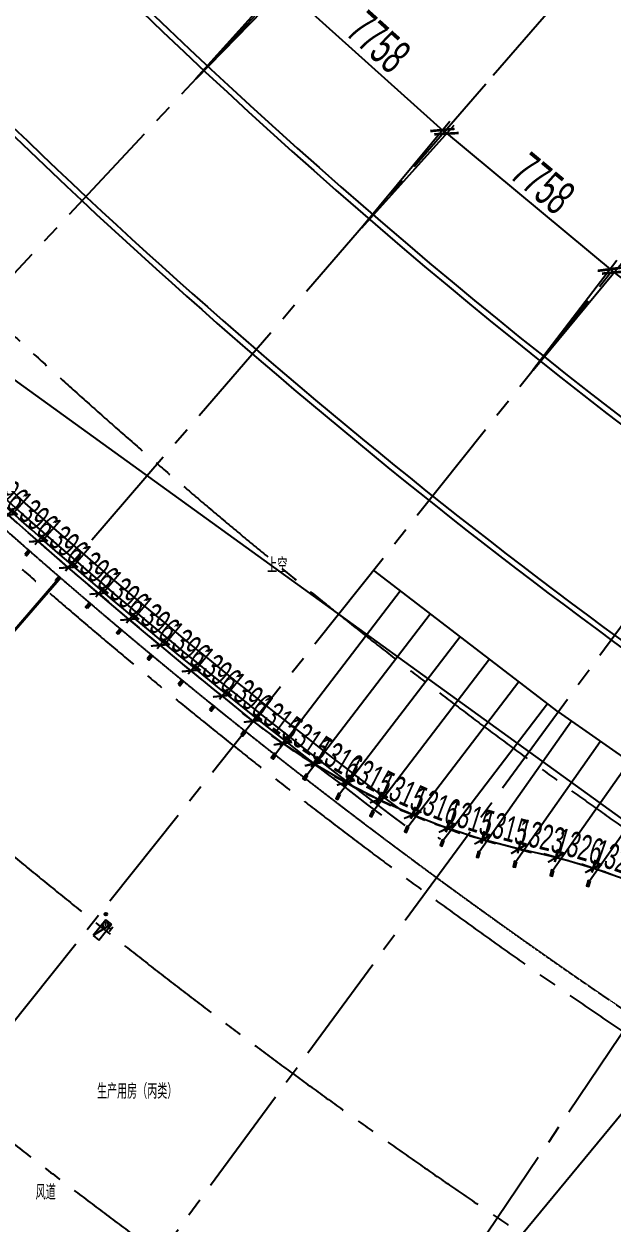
# Model space of a CAD drawing. Extents: x -668578 to 2331563, y -1202445 to 1620273.
# Drawn here: x 460624 to 481066, y 107053 to 148762 of the extents above; entities that cross this region are included whole.
import ezdxf

# ---------------------------------------------------------------- set-up
doc = ezdxf.new("R2010")
doc.units = 0
doc.linetypes.add('CENTER2', pattern=[28.575, 19.05, -3.175, 3.175, -3.175])
doc.linetypes.add('DASH', pattern=[0.35, 0.25, -0.1])
doc.layers.get('0').update_dxf_attribs({"color": 8})
doc.layers.get('Defpoints').update_dxf_attribs({"color": 8})
for name, color, linetype in [('#标注', 8, 'Continuous'), ('#轴线', 8, 'CENTER2'), ('A-AL', 8, 'Continuous'), ('A-WIND-FRAM', 8, 'Continuous'), ('dim', 8, 'Continuous'), ('DIM_LEAD', 8, 'Continuous'), ('WINDOW', 8, 'Continuous'), ('外轮廓', 8, 'Continuous'), ('建-文字', 8, 'Continuous'), ('建-符号', 8, 'Continuous'), ('暖-消防-挡烟垂壁', 8, 'Continuous'), ('水-消防-消火栓', 8, 'Continuous'), ('水-消防-消火栓-标识', 8, 'Continuous')]:
    doc.layers.add(name, color=color, linetype=linetype)
doc.styles.add('JHZX', font='jrs.shx', dxfattribs={"width": 0.6, "bigfont": 'jhz.shx'})
doc.styles.add('XD2008', font='xd-hzs.shx', dxfattribs={"width": 0.7, "bigfont": 'xd-hztxt.shx'})
doc.dimstyles.new('JZBZ-300', dxfattribs={"dimscale": 300, "dimtxt": 3, "dimasz": 1.5, "dimexe": 1, "dimexo": 1, "dimgap": 0.5, "dimtad": 1, "dimdec": 0, "dimdsep": 46, "dimtxsty": 'JHZX', "dimblk1": 'ARCHTICK', "dimblk2": 'ARCHTICK', "dimsah": 1, "dimcen": 0, "dimclrd": 1, "dimclre": 1, "dimclrt": 2, "dimazin": 2, "dimtfac": 1, "dimtdec": 0, "dimtix": 1, "dimtmove": 0, "dimatfit": 3, "dimfxl": 0, "dimtolj": 1, "dimlwd": -1, "dimlwe": -1, "dimarcsym": 0})
doc.dimstyles.new('JZBZ-400', dxfattribs={"dimscale": 400, "dimtxt": 3, "dimasz": 1.5, "dimexe": 1, "dimexo": 1, "dimgap": 0.5, "dimtad": 1, "dimdec": 0, "dimdsep": 46, "dimtxsty": 'JHZX', "dimblk1": 'ARCHTICK', "dimblk2": 'ARCHTICK', "dimsah": 1, "dimcen": 0, "dimclrd": 1, "dimclre": 1, "dimclrt": 2, "dimazin": 2, "dimtfac": 1, "dimtdec": 0, "dimtix": 1, "dimtmove": 0, "dimatfit": 3, "dimfxl": 0, "dimtolj": 1, "dimlwd": -1, "dimlwe": -1, "dimarcsym": 0})

# ---------------------------------------------------------------- blocks, each defined once
blk = doc.blocks.new('_ARCHTICK')
at = {"color": 0, "linetype": 'ByBlock', "const_width": 0.15}
blk.add_lwpolyline([(-0.5, -0.5), (0.5, 0.5)], dxfattribs=at)
blk = doc.blocks.new('*D2918')
at = {"layer": '#标注', "ltscale": 300, "transparency": 16777216}
for p, q in [((52517, 44290), (60086, 50671)), ((174425, -21557), (175612, -11729))]:
    blk.add_line(p, q, dxfattribs=at)
blk.add_arc((197092, 166179), 179600, 220.13382, 263.11563, dxfattribs=at)
at = {"layer": 'Defpoints', "color": 0, "ltscale": 300, "transparency": 16777216}
for p in [(197092, 166179), (52212, 44032), (92699, 20035), (174378, -21955)]:
    blk.add_point(p, dxfattribs=at)
at = {"layer": '#标注', "ltscale": 300, "transparency": 16777216, "xscale": 600, "yscale": 600, "zscale": 600}
for p, rotation in [((59781, 50414), 130.1338192809486), ((175564, -12126), 353.1156299250185)]:
    blk.add_blockref('_ARCHTICK', p, dxfattribs=dict(at, rotation=rotation))
at = {"layer": '#标注', "ltscale": 300, "transparency": 16777216, "insert": (112118, 8861), "char_height": 1200, "attachment_point": 5, "rotation": 331.6247, "style": 'JHZX'}
blk.add_mtext('\\A1;42.98°', dxfattribs=at)
blk = doc.blocks.new('*D2922')
at = {"layer": '#标注', "ltscale": 300, "transparency": 16777216}
for p, q in [((67934, 28059), (73057, 33538)), ((73487, 23069), (78389, 28745))]:
    blk.add_line(p, q, dxfattribs=at)
blk.add_arc((197092, 166179), 182000, 226.92042, 229.18262, dxfattribs=at)
at = {"layer": 'Defpoints', "color": 0, "ltscale": 300, "transparency": 16777216}
for p in [(197092, 166179), (74544, 31621), (67661, 27767), (73225, 22766)]:
    blk.add_point(p, dxfattribs=at)
at = {"layer": '#标注', "ltscale": 300, "transparency": 16777216, "xscale": 600, "yscale": 600, "zscale": 600}
for p, rotation in [((72784, 33245), 136.9204201115843), ((78128, 28442), 319.1826194624979)]:
    blk.add_blockref('_ARCHTICK', p, dxfattribs=dict(at, rotation=rotation))
at = {"layer": '#标注', "ltscale": 300, "transparency": 16777216, "insert": (75967, 31412), "char_height": 1200, "attachment_point": 5, "rotation": 318.0515, "style": 'JHZX'}
blk.add_mtext('\\A1;2.26°', dxfattribs=at)
blk = doc.blocks.new('*D2923')
at = {"layer": '#标注', "ltscale": 300, "transparency": 16777216}
for p, q in [((73487, 23069), (78389, 28745)), ((79232, 18301), (83907, 24166))]:
    blk.add_line(p, q, dxfattribs=at)
blk.add_arc((197092, 166179), 182000, 229.18262, 231.44482, dxfattribs=at)
at = {"layer": 'Defpoints', "color": 0, "ltscale": 300, "transparency": 16777216}
for p in [(197092, 166179), (79951, 26888), (73225, 22766), (78983, 17989)]:
    blk.add_point(p, dxfattribs=at)
at = {"layer": '#标注', "ltscale": 300, "transparency": 16777216, "xscale": 600, "yscale": 600, "zscale": 600}
for p, rotation in [((78128, 28442), 139.1826194624971), ((83657, 23854), 321.4448202023581)]:
    blk.add_blockref('_ARCHTICK', p, dxfattribs=dict(at, rotation=rotation))
at = {"layer": '#标注', "ltscale": 300, "transparency": 16777216, "insert": (81381, 26736), "char_height": 1200, "attachment_point": 5, "rotation": 320.3137, "style": 'JHZX'}
blk.add_mtext('\\A1;2.26°', dxfattribs=at)
blk = doc.blocks.new('*D2939')
at = {"layer": '#标注', "ltscale": 300, "transparency": 16777216}
for p, q in [((-1773, -1481), (-9342, -7863)), ((165914, -92056), (164727, -101884))]:
    blk.add_line(p, q, dxfattribs=at)
blk.add_arc((197092, 166179), 269610, 220.13382, 263.11563, dxfattribs=at)
at = {"layer": 'Defpoints', "color": 0, "ltscale": 300, "transparency": 16777216}
for p in [(197092, 166179), (-1467, -1224), (40380, -53208), (165962, -91659)]:
    blk.add_point(p, dxfattribs=at)
at = {"layer": '#标注', "ltscale": 300, "transparency": 16777216, "xscale": 600, "yscale": 600, "zscale": 600}
for p, rotation in [((-9036, -7605), 130.1338192809485), ((164775, -101487), 353.1156299250187)]:
    blk.add_blockref('_ARCHTICK', p, dxfattribs=dict(at, rotation=rotation))
at = {"layer": '#标注', "ltscale": 300, "transparency": 16777216, "insert": (69342, -70334), "char_height": 1200, "attachment_point": 5, "rotation": 331.6247, "style": 'JHZX'}
blk.add_mtext('\\A1;42.98°', dxfattribs=at)
blk = doc.blocks.new('*D2996')
at = {"layer": '#标注', "transparency": 16777216}
for p, q in [((-96904, 37266), (-93553, 40711)), ((-93832, 40424), (-88272, 35015)), ((-91344, 31857), (-87993, 35301))]:
    blk.add_line(p, q, dxfattribs=at)
at = {"layer": 'Defpoints', "color": 0, "transparency": 16777216}
for p in [(-97183, 36980), (-88272, 35015), (-91623, 31570)]:
    blk.add_point(p, dxfattribs=at)
at = {"layer": '#标注', "transparency": 16777216, "xscale": 600, "yscale": 600, "zscale": 600}
for p, rotation in [((-93832, 40424), 135.7893233166484), ((-88272, 35015), 315.7893233166484)]:
    blk.add_blockref('_ARCHTICK', p, dxfattribs=dict(at, rotation=rotation))
at = {"layer": '#标注', "transparency": 16777216, "insert": (-90494, 38293), "char_height": 1200, "attachment_point": 5, "rotation": 315.7893, "style": 'JHZX'}
blk.add_mtext('\\A1;7758', dxfattribs=at)
blk = doc.blocks.new('*D2997')
at = {"layer": '#标注', "transparency": 16777216}
for p, q in [((-85597, 26692), (-82526, 30393)), ((-82782, 30085), (-76812, 25131)), ((-79627, 21738), (-76556, 25439))]:
    blk.add_line(p, q, dxfattribs=at)
at = {"layer": 'Defpoints', "color": 0, "transparency": 16777216}
for p in [(-85853, 26384), (-76812, 25131), (-79883, 21430)]:
    blk.add_point(p, dxfattribs=at)
at = {"layer": '#标注', "transparency": 16777216, "xscale": 600, "yscale": 600, "zscale": 600}
for p, rotation in [((-82782, 30085), 140.3137249285785), ((-76812, 25131), 320.3137249285784)]:
    blk.add_blockref('_ARCHTICK', p, dxfattribs=dict(at, rotation=rotation))
at = {"layer": '#标注', "transparency": 16777216, "insert": (-79286, 28224), "char_height": 1200, "attachment_point": 5, "rotation": 320.3137, "style": 'JHZX'}
blk.add_mtext('\\A1;7758', dxfattribs=at)
blk = doc.blocks.new('*D2998')
at = {"layer": '#标注', "transparency": 16777216}
for p, q in [((-91355, 31868), (-88145, 35439)), ((-88413, 35142), (-82643, 29956)), ((-85585, 26682), (-82375, 30253))]:
    blk.add_line(p, q, dxfattribs=at)
at = {"layer": 'Defpoints', "color": 0, "transparency": 16777216}
for p in [(-91623, 31570), (-82643, 29956), (-85853, 26384)]:
    blk.add_point(p, dxfattribs=at)
at = {"layer": '#标注', "transparency": 16777216, "xscale": 600, "yscale": 600, "zscale": 600}
for p, rotation in [((-88413, 35142), 138.0515317976874), ((-82643, 29956), 318.0515317976873)]:
    blk.add_blockref('_ARCHTICK', p, dxfattribs=dict(at, rotation=rotation))
at = {"layer": '#标注', "transparency": 16777216, "insert": (-84993, 33144), "char_height": 1200, "attachment_point": 5, "rotation": 318.0515, "style": 'JHZX'}
blk.add_mtext('\\A1;7758', dxfattribs=at)
blk = doc.blocks.new('*D3002')
at = {"layer": '#标注', "transparency": 16777216}
for p, q in [((-79640, 21748), (-76721, 25561)), ((-76964, 25244), (-70803, 20529)), ((-73479, 17033), (-70560, 20847))]:
    blk.add_line(p, q, dxfattribs=at)
at = {"layer": 'Defpoints', "color": 0, "transparency": 16777216}
for p in [(-79883, 21430), (-70803, 20529), (-73722, 16716)]:
    blk.add_point(p, dxfattribs=at)
at = {"layer": '#标注', "transparency": 16777216, "xscale": 600, "yscale": 600, "zscale": 600}
for p, rotation in [((-76964, 25244), 142.5759180594664), ((-70803, 20529), 322.5759180594664)]:
    blk.add_blockref('_ARCHTICK', p, dxfattribs=dict(at, rotation=rotation))
at = {"layer": '#标注', "transparency": 16777216, "insert": (-73398, 23522), "char_height": 1200, "attachment_point": 5, "rotation": 322.5759, "style": 'JHZX'}
blk.add_mtext('\\A1;7758', dxfattribs=at)
blk = doc.blocks.new('*D1753')
at = {"layer": '#标注', "color": 1, "ltscale": 300, "transparency": 16777216}
for p, q in [((480430, 119410), (480006, 119558)), ((480380, 119265), (480529, 119693)), ((481683, 118972), (480430, 119410)), ((481632, 118828), (481782, 119256)), ((481683, 118972), (482108, 118824))]:
    blk.add_line(p, q, dxfattribs=at)
at = {"layer": 'Defpoints', "color": 0, "ltscale": 300, "transparency": 16777216}
for p in [(480430, 119410), (480281, 118982), (481534, 118545)]:
    blk.add_point(p, dxfattribs=at)
at = {"layer": '#标注', "color": 1, "ltscale": 300, "transparency": 16777216, "xscale": 450, "yscale": 450, "zscale": 450}
for p, rotation in [((480430, 119410), 340.7409628579817), ((481683, 118972), 160.7409628579817)]:
    blk.add_blockref('_ARCHTICK', p, dxfattribs=dict(at, rotation=rotation))
at = {"layer": '#标注', "color": 2, "ltscale": 300, "transparency": 16777216, "insert": (481255, 119758), "char_height": 900, "attachment_point": 5, "rotation": 340.741, "style": 'JHZX'}
blk.add_mtext('\\A1;1327', dxfattribs=at)
blk = doc.blocks.new('*D1754')
at = {"layer": '#标注', "color": 1, "ltscale": 300, "transparency": 16777216}
for p, q in [((479134, 119790), (478702, 119915)), ((479090, 119639), (479217, 120078)), ((480408, 119421), (479134, 119790)), ((480364, 119270), (480491, 119709)), ((480408, 119421), (480840, 119296))]:
    blk.add_line(p, q, dxfattribs=at)
at = {"layer": 'Defpoints', "color": 0, "ltscale": 300, "transparency": 16777216}
for p in [(479134, 119790), (479007, 119351), (480281, 118982)]:
    blk.add_point(p, dxfattribs=at)
at = {"layer": '#标注', "color": 1, "ltscale": 300, "transparency": 16777216, "xscale": 450, "yscale": 450, "zscale": 450}
for p, rotation in [((479134, 119790), 343.8738760369413), ((480408, 119421), 163.8738760369413)]:
    blk.add_blockref('_ARCHTICK', p, dxfattribs=dict(at, rotation=rotation))
at = {"layer": '#标注', "color": 2, "ltscale": 300, "transparency": 16777216, "insert": (479938, 120182), "char_height": 900, "attachment_point": 5, "rotation": 343.8739, "style": 'JHZX'}
blk.add_mtext('\\A1;1326', dxfattribs=at)
blk = doc.blocks.new('*D1755')
at = {"layer": '#标注', "color": 1, "ltscale": 300, "transparency": 16777216}
for p, q in [((477824, 120096), (477386, 120200)), ((477788, 119948), (477893, 120388)), ((479111, 119791), (477824, 120096)), ((479076, 119643), (479180, 120083)), ((479111, 119791), (479549, 119687))]:
    blk.add_line(p, q, dxfattribs=at)
at = {"layer": 'Defpoints', "color": 0, "ltscale": 300, "transparency": 16777216}
for p in [(477824, 120096), (477719, 119656), (479007, 119351)]:
    blk.add_point(p, dxfattribs=at)
at = {"layer": '#标注', "color": 1, "ltscale": 300, "transparency": 16777216, "xscale": 450, "yscale": 450, "zscale": 450}
for p, rotation in [((477824, 120096), 346.6675439360296), ((479111, 119791), 166.6675439360295)]:
    blk.add_blockref('_ARCHTICK', p, dxfattribs=dict(at, rotation=rotation))
at = {"layer": '#标注', "color": 2, "ltscale": 300, "transparency": 16777216, "insert": (478606, 120527), "char_height": 900, "attachment_point": 5, "rotation": 346.6675, "style": 'JHZX'}
blk.add_mtext('\\A1;1323', dxfattribs=at)
blk = doc.blocks.new('*D1756')
at = {"layer": '#标注', "color": 1, "ltscale": 300, "transparency": 16777216}
for p, q in [((476523, 120279), (476635, 120708)), ((476559, 120418), (476124, 120532)), ((477832, 120085), (476559, 120418)), ((477795, 119946), (477908, 120375)), ((477832, 120085), (478267, 119970))]:
    blk.add_line(p, q, dxfattribs=at)
at = {"layer": 'Defpoints', "color": 0, "ltscale": 300, "transparency": 16777216}
for p in [(476559, 120418), (476447, 119989), (477719, 119656)]:
    blk.add_point(p, dxfattribs=at)
at = {"layer": '#标注', "color": 1, "ltscale": 300, "transparency": 16777216, "xscale": 450, "yscale": 450, "zscale": 450}
for p, rotation in [((476559, 120418), 345.3190468461826), ((477832, 120085), 165.3190468461825)]:
    blk.add_blockref('_ARCHTICK', p, dxfattribs=dict(at, rotation=rotation))
at = {"layer": '#标注', "color": 2, "ltscale": 300, "transparency": 16777216, "insert": (477347, 120832), "char_height": 900, "attachment_point": 5, "rotation": 345.319, "style": 'JHZX'}
blk.add_mtext('\\A1;1315', dxfattribs=at)
blk = doc.blocks.new('*D1757')
at = {"layer": '#标注', "color": 1, "ltscale": 300, "transparency": 16777216}
for p, q in [((475287, 120678), (475422, 121099)), ((475330, 120813), (474902, 120951)), ((476582, 120411), (475330, 120813)), ((476539, 120275), (476674, 120696)), ((476582, 120411), (477011, 120273))]:
    blk.add_line(p, q, dxfattribs=at)
at = {"layer": 'Defpoints', "color": 0, "ltscale": 300, "transparency": 16777216}
for p in [(475330, 120813), (475195, 120392), (476447, 119989)]:
    blk.add_point(p, dxfattribs=at)
at = {"layer": '#标注', "color": 1, "ltscale": 300, "transparency": 16777216, "xscale": 450, "yscale": 450, "zscale": 450}
for p, rotation in [((475330, 120813), 342.1647374250605), ((476582, 120411), 162.1647374250605)]:
    blk.add_blockref('_ARCHTICK', p, dxfattribs=dict(at, rotation=rotation))
at = {"layer": '#标注', "color": 2, "ltscale": 300, "transparency": 16777216, "insert": (476140, 121183), "char_height": 900, "attachment_point": 5, "rotation": 342.1647, "style": 'JHZX'}
blk.add_mtext('\\A1;1315', dxfattribs=at)
blk = doc.blocks.new('*D1758')
at = {"layer": '#标注', "color": 1, "ltscale": 300, "transparency": 16777216}
for p, q in [((474125, 121275), (473705, 121437)), ((474074, 121143), (474232, 121555)), ((475353, 120804), (474125, 121275)), ((475302, 120672), (475460, 121084)), ((475353, 120804), (475773, 120643))]:
    blk.add_line(p, q, dxfattribs=at)
at = {"layer": 'Defpoints', "color": 0, "ltscale": 300, "transparency": 16777216}
for p in [(474125, 121275), (473967, 120863), (475195, 120392)]:
    blk.add_point(p, dxfattribs=at)
at = {"layer": '#标注', "color": 1, "ltscale": 300, "transparency": 16777216, "xscale": 450, "yscale": 450, "zscale": 450}
for p, rotation in [((474125, 121275), 339.0101373852734), ((475353, 120804), 159.0101373852734)]:
    blk.add_blockref('_ARCHTICK', p, dxfattribs=dict(at, rotation=rotation))
at = {"layer": '#标注', "color": 2, "ltscale": 300, "transparency": 16777216, "insert": (474954, 121600), "char_height": 900, "attachment_point": 5, "rotation": 339.0101, "style": 'JHZX'}
blk.add_mtext('\\A1;1316', dxfattribs=at)
blk = doc.blocks.new('*D1759')
at = {"layer": '#标注', "color": 1, "ltscale": 300, "transparency": 16777216}
for p, q in [((472948, 121806), (472537, 121990)), ((472889, 121675), (473070, 122079)), ((474148, 121268), (472948, 121806)), ((474089, 121137), (474271, 121542)), ((474148, 121268), (474559, 121084))]:
    blk.add_line(p, q, dxfattribs=at)
at = {"layer": 'Defpoints', "color": 0, "ltscale": 300, "transparency": 16777216}
for p in [(472948, 121806), (472766, 121401), (473967, 120863)]:
    blk.add_point(p, dxfattribs=at)
at = {"layer": '#标注', "color": 1, "ltscale": 300, "transparency": 16777216, "xscale": 450, "yscale": 450, "zscale": 450}
for p, rotation in [((472948, 121806), 335.8556969114493), ((474148, 121268), 155.8556969114493)]:
    blk.add_blockref('_ARCHTICK', p, dxfattribs=dict(at, rotation=rotation))
at = {"layer": '#标注', "color": 2, "ltscale": 300, "transparency": 16777216, "insert": (473793, 122084), "char_height": 900, "attachment_point": 5, "rotation": 335.8557, "style": 'JHZX'}
blk.add_mtext('\\A1;1315', dxfattribs=at)
blk = doc.blocks.new('*D1760')
at = {"layer": '#标注', "color": 1, "ltscale": 300, "transparency": 16777216}
for p, q in [((471735, 122271), (471941, 122670)), ((471804, 122404), (471404, 122610)), ((472973, 121801), (471804, 122404)), ((472904, 121668), (473110, 122067)), ((472973, 121801), (473372, 121594))]:
    blk.add_line(p, q, dxfattribs=at)
at = {"layer": 'Defpoints', "color": 0, "ltscale": 300, "transparency": 16777216}
for p in [(471804, 122404), (471598, 122004), (472766, 121401)]:
    blk.add_point(p, dxfattribs=at)
at = {"layer": '#标注', "color": 1, "ltscale": 300, "transparency": 16777216, "xscale": 450, "yscale": 450, "zscale": 450}
for p, rotation in [((471804, 122404), 332.7014601671856), ((472973, 121801), 152.7014601671856)]:
    blk.add_blockref('_ARCHTICK', p, dxfattribs=dict(at, rotation=rotation))
at = {"layer": '#标注', "color": 2, "ltscale": 300, "transparency": 16777216, "insert": (472663, 122635), "char_height": 900, "attachment_point": 5, "rotation": 332.7015, "style": 'JHZX'}
blk.add_mtext('\\A1;1315', dxfattribs=at)
blk = doc.blocks.new('*D1761')
at = {"layer": '#标注', "color": 1, "ltscale": 300, "transparency": 16777216}
for p, q in [((470692, 123060), (470304, 123288)), ((470615, 122930), (470844, 123318)), ((471826, 122393), (470692, 123060)), ((471750, 122263), (471978, 122651)), ((471826, 122393), (472214, 122165))]:
    blk.add_line(p, q, dxfattribs=at)
at = {"layer": 'Defpoints', "color": 0, "ltscale": 300, "transparency": 16777216}
for p in [(470692, 123060), (470463, 122671), (471598, 122004)]:
    blk.add_point(p, dxfattribs=at)
at = {"layer": '#标注', "color": 1, "ltscale": 300, "transparency": 16777216, "xscale": 450, "yscale": 450, "zscale": 450}
for p, rotation in [((470692, 123060), 329.5487664433533), ((471826, 122393), 149.5487664433533)]:
    blk.add_blockref('_ARCHTICK', p, dxfattribs=dict(at, rotation=rotation))
at = {"layer": '#标注', "color": 2, "ltscale": 300, "transparency": 16777216, "insert": (471563, 123243), "char_height": 900, "attachment_point": 5, "rotation": 329.5488, "style": 'JHZX'}
blk.add_mtext('\\A1;1316', dxfattribs=at)
blk = doc.blocks.new('*D1762')
at = {"layer": '#标注', "color": 1, "ltscale": 300, "transparency": 16777216}
for p, q in [((469614, 123769), (469239, 124018)), ((469534, 123649), (469780, 124018)), ((470709, 123041), (469614, 123769)), ((470629, 122921), (470875, 123290)), ((470709, 123041), (471084, 122791))]:
    blk.add_line(p, q, dxfattribs=at)
at = {"layer": 'Defpoints', "color": 0, "ltscale": 300, "transparency": 16777216}
for p in [(469614, 123769), (469368, 123399), (470463, 122671)]:
    blk.add_point(p, dxfattribs=at)
at = {"layer": '#标注', "color": 1, "ltscale": 300, "transparency": 16777216, "xscale": 450, "yscale": 450, "zscale": 450}
for p, rotation in [((469614, 123769), 326.3901501563641), ((470709, 123041), 146.3901501563641)]:
    blk.add_blockref('_ARCHTICK', p, dxfattribs=dict(at, rotation=rotation))
at = {"layer": '#标注', "color": 2, "ltscale": 300, "transparency": 16777216, "insert": (470493, 123904), "char_height": 900, "attachment_point": 5, "rotation": 326.3902, "style": 'JHZX'}
blk.add_mtext('\\A1;1315', dxfattribs=at)
blk = doc.blocks.new('*D1763')
at = {"layer": '#标注', "color": 1, "ltscale": 300, "transparency": 16777216}
for p, q in [((468579, 124540), (468218, 124809)), ((468494, 124427), (468759, 124780)), ((469632, 123753), (468579, 124540)), ((469548, 123639), (469812, 123993)), ((469632, 123753), (469993, 123483))]:
    blk.add_line(p, q, dxfattribs=at)
at = {"layer": 'Defpoints', "color": 0, "ltscale": 300, "transparency": 16777216}
for p in [(468579, 124540), (468315, 124186), (469368, 123399)]:
    blk.add_point(p, dxfattribs=at)
at = {"layer": '#标注', "color": 1, "ltscale": 300, "transparency": 16777216, "xscale": 450, "yscale": 450, "zscale": 450}
for p, rotation in [((468579, 124540), 323.2300800972914), ((469632, 123753), 143.2300800972914)]:
    blk.add_blockref('_ARCHTICK', p, dxfattribs=dict(at, rotation=rotation))
at = {"layer": '#标注', "color": 2, "ltscale": 300, "transparency": 16777216, "insert": (469465, 124627), "char_height": 900, "attachment_point": 5, "rotation": 323.2301, "style": 'JHZX'}
blk.add_mtext('\\A1;1315', dxfattribs=at)
blk = doc.blocks.new('*D1764')
at = {"layer": '#标注', "color": 1, "ltscale": 300, "transparency": 16777216}
for p, q in [((467508, 125409), (467158, 125692)), ((467417, 125297), (467697, 125643)), ((468594, 124532), (467508, 125409)), ((468503, 124420), (468783, 124766)), ((468594, 124532), (468944, 124249))]:
    blk.add_line(p, q, dxfattribs=at)
at = {"layer": 'Defpoints', "color": 0, "ltscale": 300, "transparency": 16777216}
for p in [(467508, 125409), (467229, 125064), (468315, 124186)]:
    blk.add_point(p, dxfattribs=at)
at = {"layer": '#标注', "color": 1, "ltscale": 300, "transparency": 16777216, "xscale": 450, "yscale": 450, "zscale": 450}
for p, rotation in [((467508, 125409), 321.0688910133101), ((468594, 124532), 141.0688910133101)]:
    blk.add_blockref('_ARCHTICK', p, dxfattribs=dict(at, rotation=rotation))
at = {"layer": '#标注', "color": 2, "ltscale": 300, "transparency": 16777216, "insert": (468428, 125437), "char_height": 900, "attachment_point": 5, "rotation": 321.0689, "style": 'JHZX'}
blk.add_mtext('\\A1;1396', dxfattribs=at)
blk = doc.blocks.new('*D1765')
at = {"layer": '#标注', "color": 1, "ltscale": 300, "transparency": 16777216}
for p, q in [((466427, 126288), (466079, 126573)), ((466336, 126176), (466617, 126520)), ((467508, 125404), (466427, 126288)), ((467416, 125292), (467698, 125636)), ((467508, 125404), (467856, 125119))]:
    blk.add_line(p, q, dxfattribs=at)
at = {"layer": 'Defpoints', "color": 0, "ltscale": 300, "transparency": 16777216}
for p in [(466427, 126288), (466146, 125944), (467226, 125060)]:
    blk.add_point(p, dxfattribs=at)
at = {"layer": '#标注', "color": 1, "ltscale": 300, "transparency": 16777216, "xscale": 450, "yscale": 450, "zscale": 450}
for p, rotation in [((466427, 126288), 320.6910452464394), ((467508, 125404), 140.6910452464394)]:
    blk.add_blockref('_ARCHTICK', p, dxfattribs=dict(at, rotation=rotation))
at = {"layer": '#标注', "color": 2, "ltscale": 300, "transparency": 16777216, "insert": (467348, 126310), "char_height": 900, "attachment_point": 5, "rotation": 320.691, "style": 'JHZX'}
blk.add_mtext('\\A1;1396', dxfattribs=at)
blk = doc.blocks.new('*D1766')
at = {"layer": '#标注', "color": 1, "ltscale": 300, "transparency": 16777216}
for p, q in [((465353, 127174), (465006, 127462)), ((465260, 127063), (465544, 127405)), ((466427, 126283), (465353, 127174)), ((466334, 126172), (466618, 126514)), ((466427, 126283), (466773, 125996))]:
    blk.add_line(p, q, dxfattribs=at)
at = {"layer": 'Defpoints', "color": 0, "ltscale": 300, "transparency": 16777216}
for p in [(465068, 126832), (465353, 127174), (466143, 125941)]:
    blk.add_point(p, dxfattribs=at)
at = {"layer": '#标注', "color": 1, "ltscale": 300, "transparency": 16777216, "xscale": 450, "yscale": 450, "zscale": 450}
for p, rotation in [((465353, 127174), 320.3138710549161), ((466427, 126283), 140.3138710549161)]:
    blk.add_blockref('_ARCHTICK', p, dxfattribs=dict(at, rotation=rotation))
at = {"layer": '#标注', "color": 2, "ltscale": 300, "transparency": 16777216, "insert": (466273, 127190), "char_height": 900, "attachment_point": 5, "rotation": 320.3139, "style": 'JHZX'}
blk.add_mtext('\\A1;1396', dxfattribs=at)
blk = doc.blocks.new('*D1767')
at = {"layer": '#标注', "color": 1, "ltscale": 300, "transparency": 16777216}
for p, q in [((464284, 128068), (463939, 128357)), ((464190, 127957), (464477, 128297)), ((465352, 127169), (464284, 128068)), ((465259, 127058), (465545, 127399)), ((465352, 127169), (465696, 126880))]:
    blk.add_line(p, q, dxfattribs=at)
at = {"layer": 'Defpoints', "color": 0, "ltscale": 300, "transparency": 16777216}
for p in [(464284, 128068), (463997, 127727), (465066, 126829)]:
    blk.add_point(p, dxfattribs=at)
at = {"layer": '#标注', "color": 1, "ltscale": 300, "transparency": 16777216, "xscale": 450, "yscale": 450, "zscale": 450}
for p, rotation in [((464284, 128068), 319.9366968632006), ((465352, 127169), 139.9366968632006)]:
    blk.add_blockref('_ARCHTICK', p, dxfattribs=dict(at, rotation=rotation))
at = {"layer": '#标注', "color": 2, "ltscale": 300, "transparency": 16777216, "insert": (465204, 128078), "char_height": 900, "attachment_point": 5, "rotation": 319.9367, "style": 'JHZX'}
blk.add_mtext('\\A1;1396', dxfattribs=at)
blk = doc.blocks.new('*D1768')
at = {"layer": '#标注', "color": 1, "ltscale": 300, "transparency": 16777216}
for p, q in [((463218, 128968), (462875, 129259)), ((463123, 128855), (463412, 129197)), ((464284, 128066), (463218, 128968)), ((464188, 127953), (464478, 128295)), ((464284, 128066), (464627, 127775))]:
    blk.add_line(p, q, dxfattribs=at)
at = {"layer": 'Defpoints', "color": 0, "ltscale": 300, "transparency": 16777216}
for p in [(463218, 128968), (462929, 128626), (463994, 127724)]:
    blk.add_point(p, dxfattribs=at)
at = {"layer": '#标注', "color": 1, "ltscale": 300, "transparency": 16777216, "xscale": 450, "yscale": 450, "zscale": 450}
for p, rotation in [((463218, 128968), 319.7485569959279), ((464284, 128066), 139.7485569959279)]:
    blk.add_blockref('_ARCHTICK', p, dxfattribs=dict(at, rotation=rotation))
at = {"layer": '#标注', "color": 2, "ltscale": 300, "transparency": 16777216, "insert": (464139, 128975), "char_height": 900, "attachment_point": 5, "rotation": 319.7486, "style": 'JHZX'}
blk.add_mtext('\\A1;1396', dxfattribs=at)
blk = doc.blocks.new('*D1769')
at = {"layer": '#标注', "color": 1, "ltscale": 300, "transparency": 16777216}
for p, q in [((462161, 129875), (461820, 130168)), ((462065, 129762), (462357, 130103)), ((463221, 128966), (462161, 129875)), ((463124, 128853), (463416, 129194)), ((463221, 128966), (463562, 128673))]:
    blk.add_line(p, q, dxfattribs=at)
at = {"layer": 'Defpoints', "color": 0, "ltscale": 300, "transparency": 16777216}
for p in [(462161, 129875), (461869, 129535), (462929, 128626)]:
    blk.add_point(p, dxfattribs=at)
at = {"layer": '#标注', "color": 1, "ltscale": 300, "transparency": 16777216, "xscale": 450, "yscale": 450, "zscale": 450}
for p, rotation in [((462161, 129875), 319.3704067729327), ((463221, 128966), 139.3704067729327)]:
    blk.add_blockref('_ARCHTICK', p, dxfattribs=dict(at, rotation=rotation))
at = {"layer": '#标注', "color": 2, "ltscale": 300, "transparency": 16777216, "insert": (463082, 129876), "char_height": 900, "attachment_point": 5, "rotation": 319.3704, "style": 'JHZX'}
blk.add_mtext('\\A1;1396', dxfattribs=at)
blk = doc.blocks.new('*D1770')
at = {"layer": '#标注', "color": 1, "ltscale": 300, "transparency": 16777216}
for p, q in [((461112, 130789), (460773, 131085)), ((461016, 130680), (461309, 131015)), ((462162, 129870), (461112, 130789)), ((462067, 129760), (462360, 130095)), ((462162, 129870), (462501, 129573))]:
    blk.add_line(p, q, dxfattribs=at)
at = {"layer": 'Defpoints', "color": 0, "ltscale": 300, "transparency": 16777216}
for p in [(461112, 130789), (460819, 130454), (461869, 129535)]:
    blk.add_point(p, dxfattribs=at)
at = {"layer": '#标注', "color": 1, "ltscale": 300, "transparency": 16777216, "xscale": 450, "yscale": 450, "zscale": 450}
for p, rotation in [((461112, 130789), 318.8063878286709), ((462162, 129870), 138.8063878286709)]:
    blk.add_blockref('_ARCHTICK', p, dxfattribs=dict(at, rotation=rotation))
at = {"layer": '#标注', "color": 2, "ltscale": 300, "transparency": 16777216, "insert": (462032, 130781), "char_height": 900, "attachment_point": 5, "rotation": 318.8064, "style": 'JHZX'}
blk.add_mtext('\\A1;1396', dxfattribs=at)
blk = doc.blocks.new('*D1771')
at = {"layer": '#标注', "color": 1, "ltscale": 300, "transparency": 16777216}
for p, q in [((460066, 131710), (459730, 132008)), ((459970, 131601), (460265, 131934)), ((461111, 130783), (460066, 131710)), ((461015, 130675), (461310, 131008)), ((461111, 130783), (461447, 130485))]:
    blk.add_line(p, q, dxfattribs=at)
at = {"layer": 'Defpoints', "color": 0, "ltscale": 300, "transparency": 16777216}
for p in [(460066, 131710), (459771, 131377), (460816, 130451)]:
    blk.add_point(p, dxfattribs=at)
at = {"layer": '#标注', "color": 1, "ltscale": 300, "transparency": 16777216, "xscale": 450, "yscale": 450, "zscale": 450}
for p, rotation in [((460066, 131710), 318.4285420618143), ((461111, 130783), 138.4285420618143)]:
    blk.add_blockref('_ARCHTICK', p, dxfattribs=dict(at, rotation=rotation))
at = {"layer": '#标注', "color": 2, "ltscale": 300, "transparency": 16777216, "insert": (460987, 131695), "char_height": 900, "attachment_point": 5, "rotation": 318.4285, "style": 'JHZX'}
blk.add_mtext('\\A1;1396', dxfattribs=at)
blk = doc.blocks.new('*D1772')
at = {"layer": '#标注', "color": 1, "ltscale": 300, "transparency": 16777216}
for p, q in [((459027, 132638), (458692, 132938)), ((458930, 132530), (459228, 132861)), ((460065, 131704), (459027, 132638)), ((459969, 131597), (460266, 131928)), ((460065, 131704), (460400, 131404))]:
    blk.add_line(p, q, dxfattribs=at)
at = {"layer": 'Defpoints', "color": 0, "ltscale": 300, "transparency": 16777216}
for p in [(459027, 132638), (458730, 132307), (459768, 131374)]:
    blk.add_point(p, dxfattribs=at)
at = {"layer": '#标注', "color": 1, "ltscale": 300, "transparency": 16777216, "xscale": 450, "yscale": 450, "zscale": 450}
for p, rotation in [((459027, 132638), 318.0513678700831), ((460065, 131704), 138.0513678700831)]:
    blk.add_blockref('_ARCHTICK', p, dxfattribs=dict(at, rotation=rotation))
at = {"layer": '#标注', "color": 2, "ltscale": 300, "transparency": 16777216, "insert": (459947, 132617), "char_height": 900, "attachment_point": 5, "rotation": 318.0514, "style": 'JHZX'}
blk.add_mtext('\\A1;1396', dxfattribs=at)
blk = doc.blocks.new('幕墙分隔')
for p, q in [((-40, -100), (40, 100)), ((0, 100), (0, -100))]:
    blk.add_line(p, q)
blk.add_lwpolyline([(-40, 100), (40, 100), (40, -100), (-40, -100)], close=True)
blk = doc.blocks.new('消火栓箱-111')
blk.add_hatch(color=256).paths.add_polyline_path([(-200, -54), (-200, -60, -0.414214), (-110, -150, -1), (-290, -150, -0.414214), (-200, -60), (-200, -54), (-350, 0), (-350, -250), (350, -250)])
for p, q in [((350, 0), (-350, 0)), ((-350, 0), (350, -250)), ((-350, 0), (-350, -250)), ((-300, 100), (-100, 100)), ((-200, -60), (-200, 100)), ((350, -250), (350, 0)), ((-350, -250), (350, -250))]:
    blk.add_line(p, q)
blk.add_circle((-200, -150), 90)
blk.add_point((-200, -150))
at = {"layer": '水-消防-消火栓'}
blk.add_arc((-350, 0), 700, 359.9687, 0, dxfattribs=at)
blk = doc.blocks.new('立管-R75-1')
at = {"linetype": 'Continuous'}
blk.add_circle((0, 0), 75, dxfattribs=at)
blk.add_point((0, 0), dxfattribs=at)
blk = doc.blocks.new('A$C145C2DD4')
at = {"layer": '暖-消防-挡烟垂壁', "color": 3, "linetype": 'DASH', "const_width": 100}
blk.add_lwpolyline([(66866, 77146), (72337, 83454)], dxfattribs=at)
blk = doc.blocks.new('A$C9fbb2d7a')
at = {"layer": 'A-AL'}
for points in [[(-84240, 6467, -0.045655), (-112728, 32275)], [(-74046, 3000, 0.059389), (-79518, 4959), (-80049, 5081, -0.047165), (-84240, 6467, -0.047165)], [(-82851, 5431, -0.000121), (-82933, 5492, -0.000121)]]:
    blk.add_lwpolyline(points, format="xyb", dxfattribs=at)
at = {"layer": 'A-WIND-FRAM'}
for p in [(-97202, 15381), (-97202, 15381), (-96148, 14465), (-95088, 13555), (-95088, 13555), (-95088, 13555), (-94022, 12653), (-94022, 12653), (-94022, 12653), (-92950, 11757), (-92950, 11757), (-91872, 10869), (-91872, 10869), (-90788, 9988), (-90788, 9988), (-88641, 8323), (-87541, 7592), (-86402, 6922), (-85228, 6317), (-84023, 5776), (-82790, 5303), (-81533, 4899), (-80255, 4564), (-78970, 4259), (-77701, 3893)]:
    blk.add_point(p, dxfattribs=at)
at = {"layer": 'DIM_LEAD'}
for p, q in [((-78753, 9865), (-85180, 14783)), ((-88583, 8405), (-84248, 14070)), ((-87488, 7677), (-83206, 13272)), ((-86354, 7010), (-82169, 12479)), ((-85192, 6410), (-81147, 11697)), ((-83985, 5869), (-80124, 10914)), ((-82757, 5398), (-79122, 10147)), ((-78753, 9865), (-72136, 5204)), ((-81505, 4995), (-78299, 9545)), ((-81505, 4995), (-78299, 9545)), ((-80232, 4661), (-77292, 8835)), ((-78945, 4356), (-76288, 8128)), ((-77670, 3988), (-75263, 7406))]:
    blk.add_line(p, q, dxfattribs=at)
at = {"layer": '外轮廓', "color": 3}
for points in [[(-84887, 6266, -0.04572), (-113438, 32235, -0.04572)], [(-84078, 5908, -0.046504), (-113156, 32223, -0.046504)]]:
    blk.add_lwpolyline(points, format="xyb", dxfattribs=at)
at = {"layer": '外轮廓', "color": 3, "linetype": 'DASH', "ltscale": 5}
blk.add_lwpolyline([(-112763, 26786), (-144951, -5020, 0.412976), (-144980, -8689, 0.149442), (-10150, -82155, 0.414726), (-7076, -80123), (1875, -35767, 0.413123), (-150, -32706, -0.149509), (-109077, 26754, 0.415715), (-112763, 26786)], format="xyb", close=True, dxfattribs=at)
at = {"layer": '外轮廓'}
for radius, start, end in [(195700, 211.06464, 249.3814), (195500, 211.09996, 249.38124), (201900, 223.09854, 235.94084), (201700, 223.09854, 235.99763)]:
    blk.add_arc((42590, 175095), radius, start, end, dxfattribs=at)
at = {"layer": '建-符号'}
for points in [[(-112728, 32275), (-75195, 5166), (-70484, 7829)], [(-84815, -14108), (-76068, -3518), (-62628, -10218)]]:
    blk.add_lwpolyline(points, dxfattribs=at)
at = {"layer": 'A-WIND-FRAM'}
for p, xscale, rotation in [((-97202, 15381), -1, 138.8063878287671), ((-96148, 14465), -0.9999999999999998, 139.1823135322125), ((-92950, 11757), -0.9999999999999998, 140.3138710550207), ((-91872, 10869), -1, 140.6910452465448), ((-90788, 9988), -0.9999999999999998, 141.0688910134059), ((-89699, 9113), -1, 141.4448167168513), ((-88641, 8323), -1, 324.8166667984766), ((-87541, 7592), -1, 328.0939640028495), ((-86402, 6922), -1, 331.1239772861637), ((-85228, 6317), -1, 334.2776325718279), ((-84023, 5776), -1, 337.5212439009151), ((-82790, 5303), -0.9999999999999998, 340.584954902849), ((-81533, 4899), -1, 343.7752849552304), ((-80255, 4564), -1, 346.8923083371449), ((-78970, 4259), -1, 345.5052463495824), ((-77701, 3893), -1, 342.3005496150458)]:
    blk.add_blockref('幕墙分隔', p, dxfattribs=dict(at, xscale=xscale, rotation=rotation))
for p, rotation in [((-95088, 13555), 139.5588510962334), ((-94022, 12653), 139.9366968630944)]:
    blk.add_blockref('幕墙分隔', p, dxfattribs=dict(at, rotation=rotation))
at = {"layer": 'WINDOW'}
blk.add_blockref('A$C145C2DD4', (-168424, -68953), dxfattribs=at)
at = {"layer": '水-消防-消火栓', "rotation": 231.4448202022626}
blk.add_blockref('消火栓箱-111', (-94504, 2202), dxfattribs=at)
at = {"layer": '水-消防-消火栓-标识', "xscale": 0.6666666665114466, "yscale": 0.6666666665114466, "zscale": 0.6666666665114466, "rotation": 229.1236714085531}
blk.add_blockref('立管-R75-1', (-94486, 2827), dxfattribs=at)
at = {"layer": '建-文字', "style": 'XD2008', "width": 0.7}
for s, p in [('上空', (-88872, 14696)), ('生产用房（丙类）', (-94789, -3589)), ('风道', (-96922, -7099))]:
    blk.add_text(s, height=525, dxfattribs=at).set_placement(p)
blk = doc.blocks.new('A$Caccc0cd0')
at = {"layer": '#标注'}
for p1, p2, distance, picture, middle in [((-97183.3, 36979.6), (-91622.6, 31570), 4805.8, '*D2996', (-90494, 38292.9)), ((-91622.6, 31570), (-85852.7, 26384.2), 4802.1, '*D2998', (-84992.9, 33143.6)), ((-85852.7, 26384.2), (-79882.6, 21430.1), 4809.1, '*D2997', (-79285.8, 28223.6)), ((-79882.6, 21430.1), (-73721.6, 16715.6), 4802.1, '*D3002', (-73397.7, 23521.8))]:
    dim = blk.add_aligned_dim(p1=p1, p2=p2, distance=distance, dimstyle='JZBZ-400', override={"dimclrd": 256, "dimclre": 256, "dimclrt": 256}, dxfattribs=at)
    dim.commit()
    dim.dimension.update_dxf_attribs({"geometry": picture, "text_midpoint": middle})
blk = doc.blocks.new('DSGDFG')
at = {"layer": '#标注', "ltscale": 300}
blk.add_arc((197092.2, 166179.2), 257800, 220.136073, 263.11563, dxfattribs=at)
at = {"layer": '#轴线', "ltscale": 200}
for p, q in [((19724.4, -23495.6), (67661.1, 27767.3)), ((73225.4, 22766.2), (27342.7, -30356.8)), ((35227.4, -36910.9), (78982.9, 17988.6)), ((43365.9, -43147.5), (84924.4, 13442)), ((91040.7, 9133.5), (51745.5, -49056.6))]:
    blk.add_line(p, q, dxfattribs=at)
for radius in [206950, 212800, 220600, 228400, 236200, 244000, 251800, 257800]:
    blk.add_arc((197092.2, 166179.2), radius, 218.438892, 265.140584, dxfattribs=at)
at = {"layer": '#标注', "ltscale": 300}
blk.add_blockref('A$Caccc0cd0', (154502.6, -8915.6), dxfattribs=at)
for base, p1, p2, picture, middle in [((40379.7, -53208.3), (-1467, -1223.5), (165961.7, -91658.5), '*D2939', (69341.6, -70334.5)), ((92698.6, 20034.9), (52211.6, 44032.2), (174377.5, -21954.5), '*D2918', (112118.4, 8861.3)), ((74543.9, 31620.9), (67661.1, 27767.3), (73225.4, 22766.2), '*D2922', (75966.8, 31412.4)), ((79950.8, 26888.5), (73225.4, 22766.2), (78982.9, 17988.6), '*D2923', (81380.8, 26736.3))]:
    dim = blk.add_angular_dim_3p(base=base, center=(197092.1, 166179.2), p1=p1, p2=p2, dimstyle='JZBZ-400', override={"dimclrd": 256, "dimclre": 256, "dimclrt": 256}, dxfattribs=at)
    dim.commit()
    dim.dimension.update_dxf_attribs({"geometry": picture, "text_midpoint": middle})
blk = doc.blocks.new('HFJHG')
at = {"layer": '#标注', "ltscale": 300}
for p1, p2, distance, picture, middle in [((459768.2, 131373.6), (458729.9, 132306.8), -444.7, '*D1772', (459947.4, 132617.2)), ((460815.6, 130450.7), (459771.2, 131377.1), -444.6, '*D1771', (460986.6, 131695.4)), ((461869.2, 129534.7), (460818.7, 130454.2), -444.9, '*D1770', (462032.1, 130780.7)), ((462928.7, 128625.7), (461869.2, 129534.7), -448.4, '*D1769', (463081.6, 129875.9)), ((463994.1, 127723.6), (462928.7, 128625.7), -448.4, '*D1768', (464138.8, 128974.8)), ((465065.5, 126828.6), (463997.1, 127727.1), -445, '*D1767', (465203.9, 128077.7)), ((466142.8, 125940.7), (465068.5, 126832.1), -444.9, '*D1766', (466272.9, 127190.5)), ((467225.9, 125059.8), (466145.7, 125944.2), -444.7, '*D1765', (467347.6, 126310.3)), ((468314.8, 124186.3), (467228.9, 125063.5), -444.6, '*D1764', (468428.3, 125437.5)), ((469368.2, 123399.1), (468314.8, 124186.3), -441.2, '*D1763', (469464.8, 124626.7)), ((470463.4, 122671.2), (469368.2, 123399.1), -443.5, '*D1762', (470493.4, 123904.2)), ((471597.5, 122004.4), (470463.4, 122671.2), -450.5, '*D1761', (471562.9, 123243.4)), ((472766.4, 121401.2), (471597.6, 122004.4), -449.5, '*D1760', (472663.3, 122635.4)), ((473966.5, 120863.2), (472766.4, 121401.2), -443.3, '*D1759', (473793.2, 122084.2)), ((475194.8, 120392), (473966.5, 120863.2), -441.5, '*D1758', (474953.7, 121600)), ((476446.8, 119989.2), (475194.8, 120392), -442.7, '*D1757', (476140.1, 121183.2)), ((477719.3, 119655.8), (476446.8, 119989.2), -443.2, '*D1756', (477347.4, 120831.6)), ((479007, 119350.6), (477719.3, 119655.8), -452.4, '*D1755', (478605.8, 120527.2)), ((480281, 118982.3), (479007, 119350.6), -457, '*D1754', (479937.6, 120181.8)), ((481533.5, 118544.6), (480281, 118982.3), -453.1, '*D1753', (481254.6, 119757.6))]:
    dim = blk.add_aligned_dim(p1=p1, p2=p2, distance=distance, dimstyle='JZBZ-300', dxfattribs=at)
    dim.commit()
    dim.dimension.update_dxf_attribs({"geometry": picture, "text_midpoint": middle})

msp = doc.modelspace()

# ---------------------------------------------------------------- block references
at = {"layer": '#标注'}
for name, p in [('DSGDFG', (403448.9, 123910)), ('HFJHG', (0, 0))]:
    msp.add_blockref(name, p, dxfattribs=at)
at = {"layer": 'dim', "ltscale": 300}
msp.add_blockref('A$C9fbb2d7a', (557951.5, 114994.4), dxfattribs=at)

doc.saveas('drawing.dxf')
